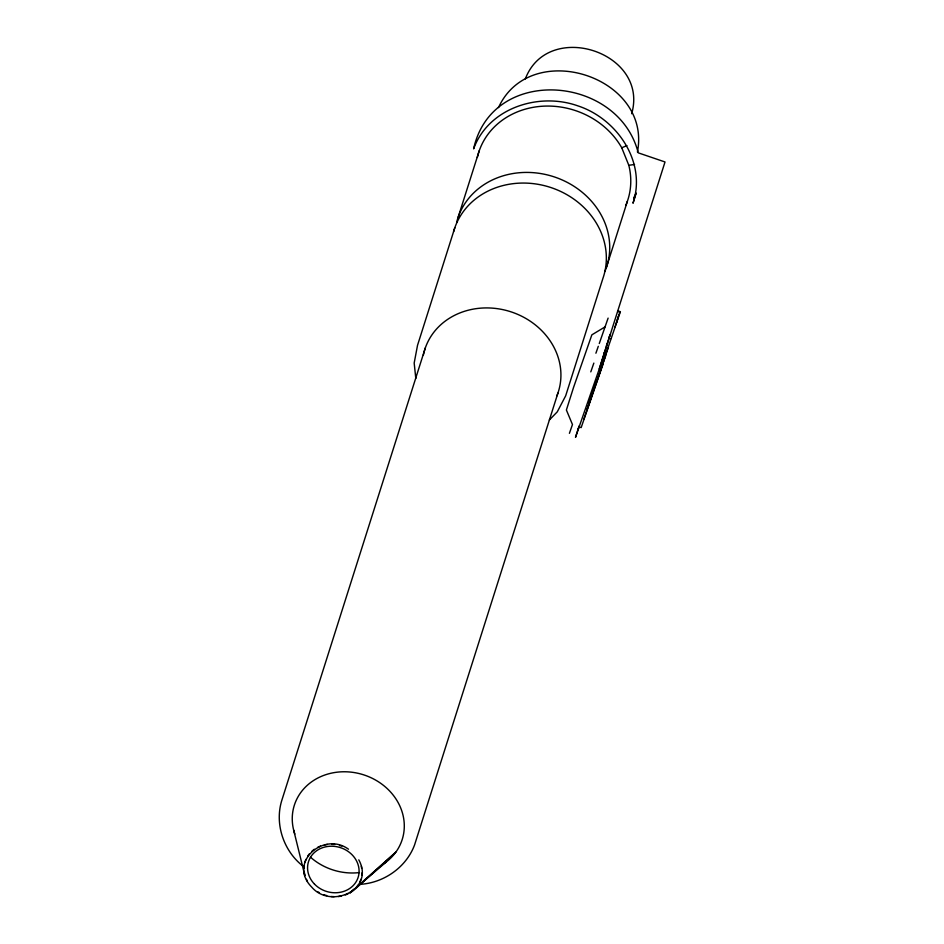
<?xml version="1.0" encoding="UTF-8"?>
<svg xmlns="http://www.w3.org/2000/svg" width="944" height="944" viewBox="0 0 944 944"><rect width="100%" height="100%" fill="white"/><g stroke="black" fill="none" stroke-linecap="round" stroke-linejoin="round"><path stroke-width="1.42" d="M303.933 868.48L304.216 865.754M361.788 875.336L362.118 872.775M631.678 113.717C649.401 52.073 547.85 19.151 525.324 78.942M637.424 152.031C652.151 76.358 530.552 37.548 498.479 107.604M619.807 312.358L617.742 311.367M618.332 316.559L616.479 322.742M454.807 227.775L417.531 345.292L414.18 363.039L415.808 378.497M458.182 217.132L479.233 150.78M425.319 347.947L281.996 799.769C274.149 823.923 283.778 851.818 303.968 866.863M557.892 393.164L414.558 844.986C406.109 867.583 383.488 883.1 359.664 884.363M606.319 267.671L627.371 201.32M579.061 426.098L575.498 437.332L599.936 367.11L665.013 161.967L638.227 152.834C618.485 74.977 492.107 64.534 473.617 148.869C488.426 107.946 538.717 91.981 577.74 105.822C616.987 118.578 646.829 162.073 632.987 203.231L636.209 193.107L633.625 198.028M577.917 430.122L579.097 426.428M599.216 368.927L601.552 361.54M601.942 360.313L610.143 334.483L608.691 338.648M602.992 364.301L581.162 427.597L579.014 426.865M605.718 355.687L583.888 418.983M608.455 347.073L586.625 410.369M611.181 338.471L600.962 368.42M617.742 318.411L615.051 326.825M617.895 317.939L619.594 313.03M595.9 353.221L598.307 346.295M599.275 343.522L608.113 318.104M569.409 433.331L572.465 424.552L566.388 410.015L573.527 387.512L591.853 334.849L605.069 326.884M590.791 371.877L593.847 363.098M606.437 345.87L607.405 343.085M603.712 354.484L604.679 351.699M589.351 401.766L596.608 380.928M611.157 338.53L620.385 311.697L618.249 310.965M304.912 862.025L305.939 859.406M360.006 881.743L361.056 879.218M307.673 856.114L309.384 853.813M356.478 887.348L358.236 885.106M549.349 419.986L557.267 411.855L565.668 395.819L602.945 278.315A78.269 69.101 17.6 0 0 549.349 187.042A78.269 69.101 17.6 0 0 453.58 231.74M355.097 889.106L395.76 852.243L358.661 885.248M354.295 889.13L349.941 893.012L354.366 889.224M358.791 885.448L386.45 861.801M312.027 851.099L314.328 849.27M351.475 891.844L353.835 890.074M317.715 847.323L320.453 846.084M345.303 894.983L348.1 893.791M477.334 157.459A78.269 69.101 17.6 0 1 542.08 106.247A78.269 69.101 17.6 0 1 621.742 147.76L626.934 145.612M324.429 845.01L327.367 844.432M338.365 896.576L341.409 896.045M621.742 147.76L628.81 165.294L634.533 164.48M331.769 844.337L334.648 844.42M331.084 896.517L334.141 896.658M339.474 845.458L341.846 846.048M323.91 894.818L326.718 895.573M348.489 849.211C323.698 830.98 287.495 862.674 311.65 887.03C330.754 909.615 375.157 889.661 358.791 859.842M317.29 891.596L319.45 892.694M306.493 879.312L307.414 881.389M293.678 830.154L304.888 875.678M304.357 872.48L304.782 875.076M361.34 866.179L361.646 868.362M294.823 834.048A56.593 49.973 17.6 0 1 325.09 774.918A56.593 49.973 17.6 0 1 396.067 799.131A56.593 49.973 17.6 0 1 383.122 864.161M359.416 872.575A56.593 49.973 17.6 0 1 310.387 857.105M423.372 355.038A70.045 61.844 17.6 0 1 509.536 311.367A70.045 61.844 17.6 0 1 556.854 395.902M456.601 222.454A78.269 69.101 17.6 0 1 554.222 176.882A78.269 69.101 17.6 0 1 604.821 271.553M628.81 165.294A78.269 69.101 17.6 0 1 625.872 205.19M314.47 884.091A26.031 22.986 17.6 0 0 357.965 877.885A26.031 22.986 17.6 0 0 327.556 846.485A26.031 22.986 17.6 0 0 314.47 884.091"/></g></svg>
